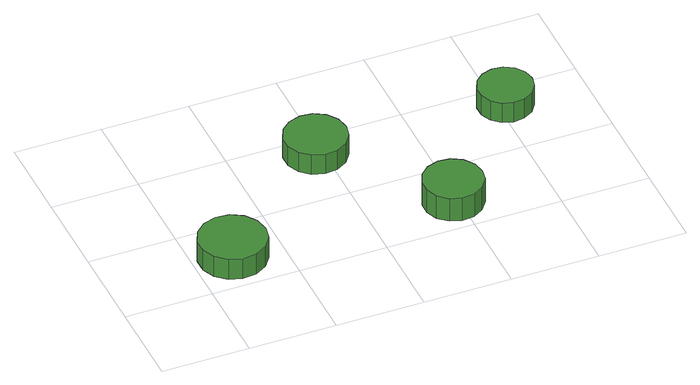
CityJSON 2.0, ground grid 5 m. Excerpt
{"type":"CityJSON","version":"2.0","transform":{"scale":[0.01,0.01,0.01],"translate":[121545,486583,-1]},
"CityObjects":{
"tree1":{"type":"SolitaryVegetationObject","attributes":{"function":"something"},"geometry":[{"type":"MultiSurface","lod":"1","boundaries":[[[0,1,2,3,4,5,6,7,8,9,10,11,12,13,14]],[[15,16,17,18,19,20,21,22,23,24,25,26,27,28,29]],[[0,29,28,1]],[[1,28,27,2]],[[2,27,26,3]],[[3,26,25,4]],[[4,25,24,5]],[[5,24,23,6]],[[6,23,22,7]],[[7,22,21,8]],[[8,21,20,9]],[[9,20,19,10]],[[10,19,18,11]],[[11,18,17,12]],[[12,17,16,13]],[[13,16,15,14]],[[14,15,29,0]]]}]},
"tree2":{"type":"SolitaryVegetationObject","attributes":{"function":"something"},"geometry":[{"type":"MultiSurface","lod":"1","boundaries":[[[30,31,32,33,34,35,36,37,38,39,40,41,42,43,44]],[[45,46,47,48,49,50,51,52,53,54,55,56,57,58,59]],[[30,59,58,31]],[[31,58,57,32]],[[32,57,56,33]],[[33,56,55,34]],[[34,55,54,35]],[[35,54,53,36]],[[36,53,52,37]],[[37,52,51,38]],[[38,51,50,39]],[[39,50,49,40]],[[40,49,48,41]],[[41,48,47,42]],[[42,47,46,43]],[[43,46,45,44]],[[44,45,59,30]]]}]},
"tree3":{"type":"SolitaryVegetationObject","attributes":{"function":"something"},"geometry":[{"type":"MultiSurface","lod":"1","boundaries":[[[60,61,62,63,64,65,66,67,68,69,70,71,72,73,74]],[[75,76,77,78,79,80,81,82,83,84,85,86,87,88,89]],[[60,89,88,61]],[[61,88,87,62]],[[62,87,86,63]],[[63,86,85,64]],[[64,85,84,65]],[[65,84,83,66]],[[66,83,82,67]],[[67,82,81,68]],[[68,81,80,69]],[[69,80,79,70]],[[70,79,78,71]],[[71,78,77,72]],[[72,77,76,73]],[[73,76,75,74]],[[74,75,89,60]]]}]},
"tree4":{"type":"SolitaryVegetationObject","attributes":{"function":"something"},"geometry":[{"type":"MultiSurface","lod":"1","boundaries":[[[90,91,92,93,94,95,96,97,98,99,100,101,102,103,104]],[[105,106,107,108,109,110,111,112,113,114,115,116,117,118,119]],[[90,119,118,91]],[[91,118,117,92]],[[92,117,116,93]],[[93,116,115,94]],[[94,115,114,95]],[[95,114,113,96]],[[96,113,112,97]],[[97,112,111,98]],[[98,111,110,99]],[[99,110,109,100]],[[100,109,108,101]],[[101,108,107,102]],[[102,107,106,103]],[[103,106,105,104]],[[104,105,119,90]]]}]}
},
"vertices":[
[410,242,216],[393,320,216],[347,384,216],[278,424,216],[199,432,216],[124,408,216],[65,355,216],[32,282,216],[32,203,216],[65,130,216],[124,77,216],[199,53,216],[278,61,216],[347,101,216],[393,165,216],[393,165,81],[347,101,81],[278,61,81],[199,53,81],[124,77,81],[65,130,81],[32,203,81],[32,282,81],[65,355,81],[124,408,81],[199,432,81],[278,424,81],[347,384,81],[393,320,81],[410,242,81],
[1135,872,213],[1120,943,213],[1077,1003,213],[1013,1039,213],[941,1047,213],[871,1024,213],[816,975,213],[786,908,213],[786,835,213],[816,768,213],[871,719,213],[941,696,213],[1013,704,213],[1077,741,213],[1120,800,213],[1120,800,83],[1077,741,83],[1013,704,83],[941,696,83],[871,719,83],[816,768,83],[786,835,83],[786,908,83],[816,975,83],[871,1024,83],[941,1047,83],[1013,1039,83],[1077,1003,83],[1120,943,83],[1135,872,83],
[1641,223,233],[1627,292,233],[1585,349,233],[1525,384,233],[1455,391,233],[1388,369,233],[1335,322,233],[1307,258,233],[1307,188,233],[1335,123,233],[1388,76,233],[1455,55,233],[1525,62,233],[1585,97,233],[1627,154,233],[1627,154,81],[1585,97,81],[1525,62,81],[1455,55,81],[1388,76,81],[1335,123,81],[1307,188,81],[1307,258,81],[1335,322,81],[1388,369,81],[1455,391,81],[1525,384,81],[1585,349,81],[1627,292,81],[1641,223,81],
[2196,864,213],[2183,927,213],[2145,979,213],[2090,1011,213],[2026,1018,213],[1965,998,213],[1917,955,213],[1891,896,213],[1891,832,213],[1917,774,213],[1965,731,213],[2026,711,213],[2090,718,213],[2145,750,213],[2183,802,213],[2183,802,83],[2145,750,83],[2090,718,83],[2026,711,83],[1965,731,83],[1917,774,83],[1891,832,83],[1891,896,83],[1917,955,83],[1965,998,83],[2026,1018,83],[2090,1011,83],[2145,979,83],[2183,927,83],[2196,864,83]
]}
